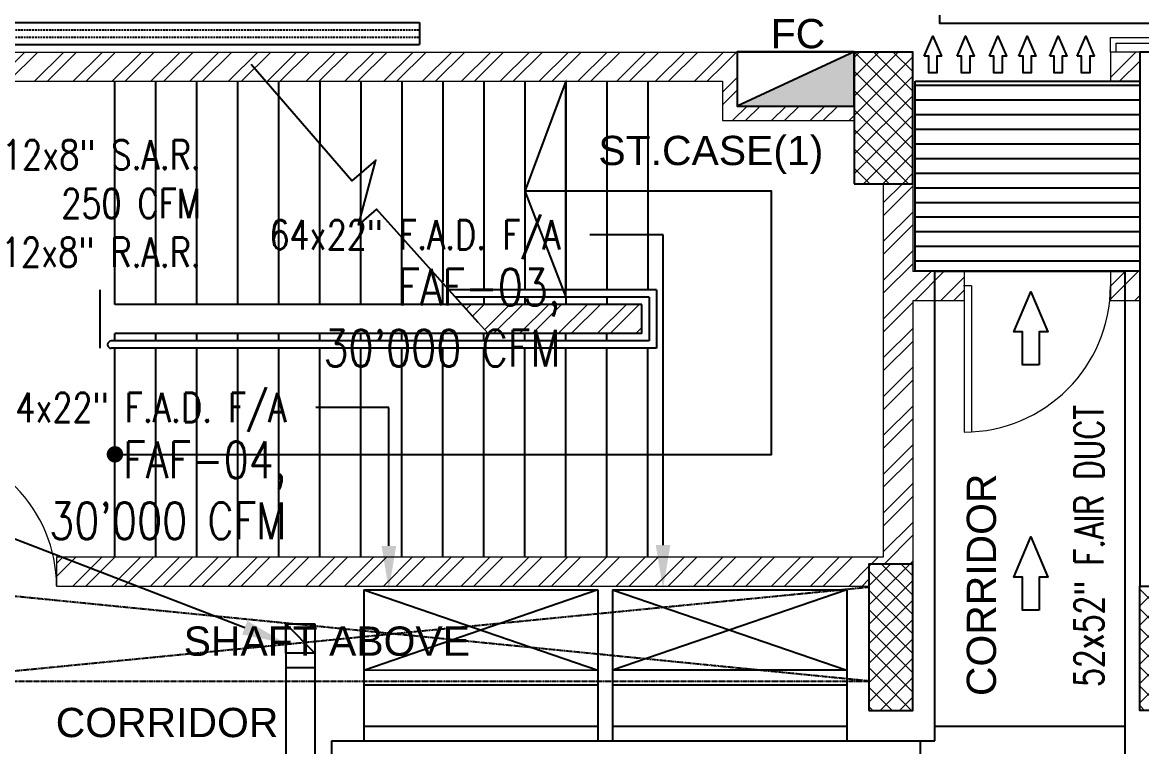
# Model space of a CAD drawing. Header units: inches. Extents: x 1152707 to 1351947, y 326920 to 480291.
# Drawn here: x 1191338 to 1198983, y 348461 to 353412 of the extents above; entities that cross this region are included whole.
import ezdxf
from ezdxf.enums import TextEntityAlignment as Align

# ---------------------------------------------------------------- set-up
doc = ezdxf.new("R2010")
doc.units = ezdxf.units.IN
doc.header["$MEASUREMENT"] = 0
for name, pattern in [('DASHED', [19.05, 12.7, -6.35]), ('HIDDEN', [9.525, 6.35, -3.175]), ('PHANTOM21', [1.25, 0.625, -0.125, 0.125, -0.125, 0.125, -0.125])]:
    doc.linetypes.add(name, pattern=pattern)
for name, color, linetype, lineweight in [('A-BLOCK', 43, 'Continuous', 13), ('A-DOOR', 10, 'Continuous', 15), ('A-HATCH CONCRETE', 254, 'Continuous', 5), ('A-WALL CLADDING', 44, 'Continuous', 5), ('wall hatch', 252, 'Continuous', 0)]:
    doc.layers.add(name, color=color, linetype=linetype, lineweight=lineweight)
for name, color, linetype in [('A-GYPS BOARD', 117, 'Continuous'), ('AC-Deffusers', 3, 'Continuous'), ('AC-Equipment', 2, 'Continuous'), ('AC-EXDUCT', 40, 'Continuous'), ('AC-Smoke Fresh DUCT', 30, 'Continuous'), ('AC-TEXT', 3, 'Continuous'), ('AC-TXT', 3, 'Continuous'), ('concrete', 253, 'Continuous'), ('LGT ELEC', 252, 'Continuous'), ('P-FIRE-HOSE', 8, 'PHANTOM21'), ('P-FIRE-TXT', 181, 'Continuous'), ('S-COL', 210, 'Continuous'), ('SHAFT', 7, 'Continuous'), ('stair', 1, 'Continuous'), ('TAXT', 3, 'Continuous'), ('TEXT', 181, 'Continuous')]:
    doc.layers.add(name, color=color, linetype=linetype)
doc.styles.add('1', font='romans.shx', dxfattribs={"width": 0.8, "height": 0.125})
doc.styles.add('AC_Duct', font='romans.shx', dxfattribs={"width": 0.8, "height": 0.2})
doc.styles.add('AC_Equipment', font='romans.shx', dxfattribs={"width": 0.75, "height": 0.3})
doc.styles.add('style1', font='arial.ttf')
pattern_1 = [(45, (1178477.5, -15519.7), (-132.58252, 132.58252), []), (45, (1178565.88, -15519.7), (-132.58252, 132.58252), [])]
pattern_2 = [(45, (1178477.49, -15519.69), (-66.29126, 66.29126), []), (135, (1178477.49, -15519.69), (-66.29126, -66.29126), [])]

# ---------------------------------------------------------------- blocks, each defined once
blk = doc.blocks.new('SWDFHGTRD')
at = {"layer": 'A-HATCH CONCRETE'}
h = blk.add_hatch(dxfattribs=at)
h.set_pattern_fill('ANSI37', color=254, scale=750)
h.set_pattern_definition(pattern_2)
h.paths.add_polyline_path([(1197020.1, 405717.3), (1197420.8, 405717.3), (1197420.8, 406617.3), (1197020.1, 406617.3)])
h = blk.add_hatch(dxfattribs=at)
h.set_pattern_fill('ANSI37', color=254, scale=750)
h.set_pattern_definition(pattern_2)
h.paths.add_polyline_path([(1197120.1, 402117.3), (1197420.1, 402117.3), (1197420.1, 403117.3), (1197120.1, 403117.3)])
h = blk.add_hatch(dxfattribs=at)
h.set_pattern_fill('ANSI37', color=254, scale=750)
h.set_pattern_definition(pattern_2)
h.paths.add_polyline_path([(1199171, 402117.3), (1198971, 402117.3), (1198971, 402967.3), (1199171, 402967.3)])
at = {"layer": 'P-FIRE-HOSE', "linetype": 'Continuous'}
blk.add_hatch(color=254, dxfattribs=at).paths.add_polyline_path([(1197020.1, 406248.4), (1197020.1, 406618.4), (1196220.1, 406248.4)])
at = {"layer": 'wall hatch', "ltscale": 500}
h = blk.add_hatch(dxfattribs=at)
h.set_pattern_fill('ANSI32', color=254, scale=500)
h.set_pattern_definition(pattern_1)
h.paths.add_polyline_path([(1196123.3, 406417.3), (1196123.3, 406617.3), (1191070.4, 406617.3), (1191070.4, 406417.3)])
h = blk.add_hatch(dxfattribs=at)
h.set_pattern_fill('ANSI32', color=254, scale=500)
h.set_pattern_definition(pattern_1)
h.paths.add_polyline_path([(1197020.1, 406248.4), (1196220.1, 406248.4), (1196220.1, 406618.4), (1196120.1, 406618.4), (1196120.1, 406148.4), (1197020.1, 406148.4)])
at = {"layer": 'wall hatch'}
h = blk.add_hatch(dxfattribs=at)
h.set_pattern_fill('ANSI32', color=254, scale=500)
h.set_pattern_definition([(45, (1178642.5, -15519.7), (-132.58252, 132.58252), []), (45, (1178730.88, -15519.7), (-132.58252, 132.58252), [])])
h.paths.add_polyline_path([(1197435.8, 406617.3), (1197435.8, 406617.3), (1197435.8, 406417.3)])
h.paths.add_polyline_path([(1198971, 406617.3), (1198770.6, 406617.3), (1198770.6, 406417.3), (1198971, 406417.3)])
at = {"layer": 'wall hatch', "ltscale": 500}
h = blk.add_hatch(dxfattribs=at)
h.set_pattern_fill('ANSI32', color=254, scale=500)
h.set_pattern_definition(pattern_1)
h.paths.add_polyline_path([(1197420.8, 405717.3), (1197221.1, 405717.3), (1197221.1, 403117.3), (1197420.8, 403117.3)])
h.paths.add_polyline_path([(1197120.1, 403117.3), (1197221.1, 403117.3), (1197221.1, 403167.3), (1197120.1, 403167.3)])
h = blk.add_hatch(dxfattribs=at)
h.set_pattern_fill('ANSI32', color=254, scale=500)
h.set_pattern_definition(pattern_1)
h.paths.add_polyline_path([(1197770.6, 405117.3), (1197420.8, 405117.3), (1197420.8, 404917.3), (1197770.6, 404917.3)])
at = {"layer": 'wall hatch'}
h = blk.add_hatch(dxfattribs=at)
h.set_pattern_fill('ANSI32', color=254, scale=500)
h.set_pattern_definition(pattern_1)
h.paths.add_polyline_path([(1197654, 405119.7), (1197654, 405119.7), (1197654, 404919.7)])
h.paths.add_polyline_path([(1198971, 405117.3), (1198770.6, 405117.3), (1198770.6, 404917.3), (1198971, 404917.3)])
h = blk.add_hatch(dxfattribs=at)
h.set_pattern_fill('ANSI32', color=254, scale=500)
h.set_pattern_definition(pattern_1)
h.paths.add_polyline_path([(1194340.5, 404892.3), (1195570.4, 404892.3), (1195570.4, 404692.3), (1194519.5, 404692.3)])
at = {"layer": 'wall hatch', "ltscale": 500}
h = blk.add_hatch(dxfattribs=at)
h.set_pattern_fill('ANSI32', color=254, scale=500)
h.set_pattern_definition(pattern_1)
h.paths.add_polyline_path([(1191570.4, 403167.3), (1191570.4, 402967.3), (1197120.8, 402967.3), (1197120.8, 403167.3)])
h.paths.add_polyline_path([(1190470.4, 403167.3), (1190571, 403167.3), (1190571, 402967.3), (1190470.4, 402967.3)])
h.paths.add_polyline_path([(1190371, 403167.3), (1190469.4, 403167.3), (1190469.4, 403117.3), (1190371, 403117.3)])
at = {"layer": 'A-BLOCK', "color": 254, "ltscale": 100}
for p, q in [((1190170.4, 406617.3), (1197420.1, 406617.3)), ((1198770.6, 406617.3), (1198770.6, 406417.3)), ((1198770.6, 406617.3), (1198770.6, 406417.3)), ((1198970.4, 406617.3), (1198770.6, 406617.3)), ((1198970.4, 406617.3), (1198770.6, 406617.3)), ((1198970.4, 406617.3), (1199570.4, 406617.3)), ((1198970.4, 406617.3), (1199570.4, 406617.3)), ((1191070.4, 406417.3), (1196120.1, 406418.4)), ((1198971, 406417.3), (1198770.6, 406417.3)), ((1198971, 406417.3), (1198770.6, 406417.3)), ((1197221.1, 403167.3), (1197221.1, 405717.3)), ((1197420.8, 405717.3), (1197420.8, 405117.3)), ((1198970.4, 405417.3), (1198970.4, 405217.3)), ((1197770.6, 405117.3), (1197420.1, 405117.3)), ((1197770.6, 405117.3), (1197770.6, 404917.3)), ((1197770.6, 405117.3), (1197770.6, 404917.3)), ((1198770.6, 405117.3), (1198770.6, 404917.3)), ((1198770.6, 405117.3), (1198770.6, 404917.3)), ((1198970.4, 405117.3), (1198770.6, 405117.3)), ((1198970.4, 405117.3), (1198770.6, 405117.3)), ((1197420.8, 404917.3), (1197420.1, 403117.3)), ((1197770.6, 404917.3), (1197420.8, 404917.3)), ((1198971, 404917.3), (1198770.6, 404917.3)), ((1198971, 404917.3), (1198770.6, 404917.3)), ((1191570.4, 403167.3), (1197221.1, 403167.3)), ((1191570.4, 403167.3), (1191570.4, 402967.3)), ((1191570.4, 402967.3), (1197120.8, 402967.3))]:
    blk.add_line(p, q, dxfattribs=at)
for points in [[(1196220.1, 406618.4), (1196220.1, 406248.4), (1197020.1, 406248.4)], [(1196120.1, 406418.4), (1196120.1, 406148.4), (1197020.1, 406148.4)]]:
    blk.add_lwpolyline(points, dxfattribs=at)
blk.add_lwpolyline([(1194340.5, 404892.3), (1195570.4, 404892.3), (1195570.4, 404692.3), (1194519.5, 404692.3)], close=True, dxfattribs=at)
blk.add_arc((1190612.7, 402967.4), 958.4, 359.99782, 90, dxfattribs=at)
at = {"layer": 'A-DOOR', "color": 254}
for p, q in [((1197820.6, 405019.7), (1197767.2, 405019.7)), ((1197770.6, 405019.7), (1197770.6, 404019.7)), ((1197770.6, 405019.7), (1197770.6, 404019.7)), ((1197820.6, 405019.7), (1197820.6, 404019.7)), ((1197820.6, 405019.7), (1197820.6, 404019.7))]:
    blk.add_line(p, q, dxfattribs=at)
blk.add_arc((1197770.6, 405019.7), 1000, 270, 0, dxfattribs=at)
at = {"layer": 'A-WALL CLADDING', "color": 254}
for points in [[(1198770.6, 406617.3), (1198770.6, 406717.3), (1199571, 406717.3), (1199611, 406717.3), (1199611, 406467.4)], [(1198810.6, 406617.3), (1198810.6, 406677.3), (1199571, 406677.3), (1199571, 406467.4)]]:
    blk.add_lwpolyline(points, dxfattribs=at)
at = {"layer": 'P-FIRE-HOSE', "color": 254, "linetype": 'Continuous'}
blk.add_line((1197020.1, 406618.4), (1196220.1, 406248.4), dxfattribs=at)
blk.add_lwpolyline([(1197020.1, 406618.4), (1196220.1, 406618.4), (1196220.1, 406248.4), (1197020.1, 406248.4)], close=True, dxfattribs=at)
at = {"layer": 'S-COL', "color": 254}
blk.add_lwpolyline([(1197020.1, 405717.3), (1197420.8, 405717.3), (1197420.8, 406617.3), (1197020.1, 406617.3)], close=True, dxfattribs=at)
at = {"layer": 'S-COL', "color": 254, "linetype": 'ByBlock'}
blk.add_lwpolyline([(1199571, 406617.3), (1198971, 406617.3), (1198971, 402967.3), (1200021, 402967.3)], dxfattribs=at)
for points in [[(1197120.1, 402117.3), (1197420.1, 402117.3), (1197420.1, 403117.3), (1197120.1, 403117.3)], [(1199171, 402117.3), (1198971, 402117.3), (1198971, 402967.3), (1199171, 402967.3)]]:
    blk.add_lwpolyline(points, close=True, dxfattribs=at)
at = {"layer": 'SHAFT', "color": 254, "linetype": 'HIDDEN', "ltscale": 0.5}
for p, q in [((1191970.4, 404892.3), (1191970.4, 406417.3)), ((1192250.4, 404892.3), (1192250.4, 406417.3)), ((1192530.4, 404892.3), (1192530.4, 406417.3)), ((1192810.4, 404892.3), (1192810.4, 406417.3)), ((1193090.4, 404892.3), (1193090.4, 406313.1)), ((1193370.4, 404892.3), (1193370.4, 405990.1)), ((1193650.4, 404892.3), (1193650.4, 405790.1)), ((1193930.4, 404892.3), (1193930.4, 405350.5)), ((1194210.4, 404892.3), (1194210.4, 405037.7)), ((1194340.5, 404892.3), (1191970.4, 404892.3))]:
    blk.add_line(p, q, dxfattribs=at)
at = {"layer": 'SHAFT', "color": 254, "linetype": 'HIDDEN'}
for p, q in [((1197120.1, 402317.3), (1190570.4, 402967.4)), ((1190570.4, 402317.3), (1197120.8, 402960.7)), ((1190570.4, 402317.3), (1197120.1, 402317.3))]:
    blk.add_line(p, q, dxfattribs=at)
at = {"layer": 'stair', "color": 254}
for p, q in [((1193090.4, 406313.1), (1193090.4, 406417.3)), ((1193370.4, 406417.3), (1193370.4, 405990.1)), ((1193650.4, 406417.3), (1193650.4, 405790.1)), ((1193930.4, 406417.3), (1193930.4, 405344.3)), ((1194210.4, 406417.3), (1194210.4, 405046.4)), ((1194490.4, 406417.3), (1194490.4, 404992.3)), ((1194770.4, 406417.3), (1194770.4, 404992.3)), ((1195050.4, 406417.3), (1195050.4, 404992.3)), ((1195330.4, 406417.3), (1195330.4, 404992.3)), ((1195610.4, 406417.3), (1195610.4, 404992.3)), ((1191870.4, 404592.3), (1191870.4, 404992.3)), ((1195670.4, 404992.3), (1194251, 404992.3)), ((1195670.4, 404992.3), (1195670.4, 404592.3)), ((1195620.4, 404942.3), (1194295.7, 404942.3)), ((1194490.4, 404942.3), (1194490.4, 404892.3)), ((1194770.4, 404942.3), (1194770.4, 404892.3)), ((1195050.4, 404942.3), (1195050.4, 404892.3)), ((1195330.4, 404942.3), (1195330.4, 404892.3)), ((1195620.4, 404942.3), (1195620.4, 404642.3)), ((1195570.4, 404892.3), (1194340.5, 404892.3)), ((1195570.4, 404692.3), (1195570.4, 404892.3)), ((1191970.4, 404642.3), (1191970.4, 404692.3)), ((1195570.4, 404692.3), (1191970.4, 404692.3)), ((1192250.4, 404642.3), (1192250.4, 404692.3)), ((1192530.4, 404642.3), (1192530.4, 404692.3)), ((1192810.4, 404642.3), (1192810.4, 404692.3)), ((1193090.4, 404642.3), (1193090.4, 404692.3)), ((1193370.4, 404642.3), (1193370.4, 404692.3)), ((1193650.4, 404642.3), (1193650.4, 404692.3)), ((1193930.4, 404642.3), (1193930.4, 404692.3)), ((1194210.4, 404642.3), (1194210.4, 404692.3)), ((1194490.4, 404642.3), (1194490.4, 404692.3)), ((1194770.4, 404642.3), (1194770.4, 404692.3)), ((1195050.4, 404642.3), (1195050.4, 404692.3)), ((1195330.4, 404642.3), (1195330.4, 404692.3)), ((1195620.4, 404642.3), (1191945.4, 404642.3)), ((1195670.4, 404592.3), (1191945.4, 404592.3)), ((1191970.4, 403167.3), (1191970.4, 404592.3)), ((1192250.4, 403167.3), (1192250.4, 404592.3)), ((1192530.4, 403167.3), (1192530.4, 404592.3)), ((1192810.4, 403167.3), (1192810.4, 404592.3)), ((1193090.4, 403167.3), (1193090.4, 404592.3)), ((1193370.4, 403167.3), (1193370.4, 404592.3)), ((1193650.4, 403167.3), (1193650.4, 404592.3)), ((1193930.4, 403167.3), (1193930.4, 404592.3)), ((1194210.4, 403167.3), (1194210.4, 404592.3)), ((1194490.4, 403167.3), (1194490.4, 404592.3)), ((1194770.4, 403167.3), (1194770.4, 404592.3)), ((1195050.4, 403167.3), (1195050.4, 404592.3)), ((1195330.4, 403167.3), (1195330.4, 404592.3)), ((1195610.4, 403167.3), (1195610.4, 404592.3))]:
    blk.add_line(p, q, dxfattribs=at)
for points in [[(1194451.6, 404768.2), (1193757.2, 405544), (1193634.2, 405437.4), (1193752.9, 405879), (1193589.5, 405737.4), (1192900.4, 406532.1)], [(1191970.4, 403867.3), (1195270.4, 403867.3), (1196455.4, 403867.3), (1196455.4, 405667.3), (1194770.4, 405667.3), (1195050.4, 404942.3), (1195050.4, 406417.3), (1194770.4, 405667.3)]]:
    blk.add_lwpolyline(points, dxfattribs=at)
at = {"layer": 'stair', "color": 254, "const_width": 5}
blk.add_lwpolyline([(1191970.4, 403867.3), (1196455.4, 403867.3), (1196455.4, 405667.3), (1194770.4, 405667.3), (1195050.4, 406417.3), (1195050.4, 404942.3), (1194770.4, 405667.3)], dxfattribs=at)
at = {"layer": 'stair', "color": 254, "const_width": 50.6}
blk.add_lwpolyline([(1191939.4, 403867.3, 1), (1192001.3, 403867.3, 1)], format="xyb", close=True, dxfattribs=at)
at = {"layer": 'stair', "color": 254}
blk.add_arc((1191945.4, 404617.3), 25, 90, 270, dxfattribs=at)
at = {"layer": 'P-FIRE-TXT', "color": 254, "style": 'style1'}
blk.add_text('FC', height=200, dxfattribs=at).set_placement((1196449.8, 406643.3))
at = {"layer": 'TAXT', "color": 254, "ltscale": 100, "style": 'style1'}
blk.add_text('SHAFT ABOVE', height=200, dxfattribs=at).set_placement((1192439.8, 402490.5))
blk = doc.blocks.new('A$C00FA4E35')
at = {"layer": 'A-GYPS BOARD', "linetype": 'HIDDEN', "ltscale": 0.5}
h = blk.add_hatch(dxfattribs=at)
h.set_pattern_fill('_USER', color=252, scale=100, style=0, pattern_type=0)
h.set_pattern_definition([(0, (26496.99, 15581.96), (0, 100), [])])
h.paths.add_polyline_path([(24962.372, 14931.962), (26496.993, 14931.962), (26496.993, 16231.962), (24962.372, 16231.962)])
at = {"color": 252}
for p, q in [((21193.987, 12753.358), (22793.987, 12753.573)), ((21193.987, 12753.358), (22794.061, 12203.573)), ((21193.987, 12753.358), (21194.061, 12203.358)), ((22793.987, 12753.573), (21194.061, 12203.358)), ((22793.987, 12753.573), (22794.061, 12203.573)), ((22893.987, 12753.587), (24493.987, 12753.802)), ((22893.987, 12753.587), (24494.061, 12203.802)), ((22893.987, 12753.587), (22894.061, 12203.587)), ((24493.987, 12753.802), (22894.061, 12203.587)), ((24493.987, 12753.802), (24494.061, 12203.802)), ((20661.263, 12521.097), (20861.263, 12321.097)), ((20661.263, 12521.097), (20661.263, 12321.097)), ((20661.263, 12521.097), (20861.263, 12521.097)), ((20661.263, 12521.097), (20861.263, 12521.097)), ((20661.263, 12321.097), (20661.263, 12521.097)), ((20661.263, 12521.097), (20861.263, 12321.097)), ((20661.263, 12521.097), (20661.263, 12321.097)), ((20861.263, 12521.097), (20861.263, 12321.097)), ((20861.263, 12521.097), (20861.263, 12321.097)), ((20861.263, 12321.097), (20661.263, 12321.097)), ((20861.263, 12321.097), (20661.263, 12321.097)), ((20863.305, 12221.117), (20663.305, 12221.117)), ((22794.061, 12203.573), (21194.061, 12203.358)), ((24494.061, 12203.802), (22894.061, 12203.587))]:
    blk.add_line(p, q, dxfattribs=at)
at = {"color": 252, "linetype": 'Continuous', "ltscale": 0.02}
for p, q in [((25094.874, 11822.064), (26394.874, 11822.064)), ((24994.874, 11722.064), (24994.874, 10422.064))]:
    blk.add_line(p, q, dxfattribs=at)
at = {"color": 252, "linetype": 'Continuous', "ltscale": 100}
for points in [[(25023.694, 16401), (25081.961, 16538.44), (25139.944, 16400.88), (25109.944, 16400.911), (25109.828, 16288.411), (25053.578, 16288.411), (25053.694, 16400.969), (25023.694, 16401)], [(25247.406, 16401), (25305.673, 16538.44), (25363.656, 16400.88), (25333.656, 16400.911), (25333.54, 16288.411), (25277.29, 16288.411), (25277.406, 16400.969), (25247.406, 16401)], [(25468.713, 16401), (25526.979, 16538.44), (25584.962, 16400.88), (25554.962, 16400.911), (25554.847, 16288.411), (25498.597, 16288.411), (25498.713, 16400.969), (25468.713, 16401)], [(25668.369, 16401), (25726.636, 16538.44), (25784.619, 16400.88), (25754.619, 16400.911), (25754.503, 16288.411), (25698.253, 16288.411), (25698.369, 16400.969), (25668.369, 16401)], [(25880.054, 16401), (25938.32, 16538.44), (25996.304, 16400.88), (25966.304, 16400.911), (25966.188, 16288.411), (25909.938, 16288.411), (25910.054, 16400.969), (25880.054, 16401)], [(26067.683, 16401), (26125.95, 16538.44), (26183.933, 16400.88), (26153.933, 16400.911), (26153.817, 16288.411), (26097.567, 16288.411), (26097.683, 16400.969), (26067.683, 16401)], [(25807.476, 14291.877), (25694.976, 14291.877), (25694.976, 14516.877), (25634.976, 14516.877), (25751.226, 14791.877), (25867.476, 14516.877), (25807.476, 14516.877), (25807.476, 14291.877)], [(25807.476, 12615.017), (25694.976, 12615.017), (25694.976, 12840.017), (25634.976, 12840.017), (25751.226, 13115.017), (25867.476, 12840.017), (25807.476, 12840.017), (25807.476, 12615.017)]]:
    blk.add_lwpolyline(points, dxfattribs=at)
at = {"layer": 'AC-Deffusers', "color": 252, "linetype": 'Continuous'}
for p, q in [((15576.185, 16630.963), (21576.185, 16630.963)), ((21576.185, 16630.963), (21576.185, 16480.963)), ((15576.185, 16480.963), (21576.185, 16480.963))]:
    blk.add_line(p, q, dxfattribs=at)
at = {"layer": 'AC-Deffusers', "color": 252, "linetype": 'DASHED'}
for p, q in [((15576.185, 16580.963), (21576.185, 16580.963)), ((15576.185, 16530.963), (21576.185, 16530.963))]:
    blk.add_line(p, q, dxfattribs=at)
at = {"layer": 'AC-Equipment', "color": 252, "linetype": 'Continuous'}
blk.add_lwpolyline([(27679.171, 16625.396), (25129.171, 16625.396), (25129.171, 18325.396), (27679.171, 18325.396)], close=True, dxfattribs=at)
at = {"layer": 'AC-EXDUCT', "color": 252}
for p, q in [((20661.263, 12321.097), (20661.263, 9497.48)), ((20861.263, 12321.097), (20861.263, 9297.48))]:
    blk.add_line(p, q, dxfattribs=at)
at = {"layer": 'AC-Smoke Fresh DUCT', "color": 252, "linetype": 'Continuous'}
blk.add_line((25094.874, 14931.962), (26394.874, 14931.962), dxfattribs=at)
at = {"layer": 'AC-Smoke Fresh DUCT', "color": 252}
for p, q in [((25094.874, 11722.064), (25094.874, 14931.962)), ((26394.874, 10422.064), (26394.874, 14931.962)), ((21194.061, 12203.465), (21194.061, 11722.064)), ((21194.061, 12203.465), (21194.061, 12103.465)), ((22794.061, 12203.465), (22794.061, 11722.064)), ((22894.061, 12203.587), (22894.061, 11722.064)), ((24494.061, 12203.587), (24494.061, 11722.064)), ((21194.061, 12103.465), (22794.061, 12103.465)), ((22894.061, 12103.465), (24494.061, 12103.465)), ((21194.061, 11822.064), (22794.061, 11822.064)), ((22894.061, 11822.064), (24494.061, 11822.064)), ((20975.232, 11722.064), (20975.232, 10422.064)), ((20975.232, 11722.064), (25094.874, 11722.064))]:
    blk.add_line(p, q, dxfattribs=at)
blk.add_lwpolyline([(24961.736, 16231.962), (26496.993, 16231.962), (26496.993, 14931.962), (24961.736, 14931.962)], close=True, dxfattribs=at)
at = {"layer": 'AC-TEXT', "color": 252, "linetype": 'ByBlock', "lineweight": -2}
for p, q in [((23238.799, 15181.074), (22738.799, 15181.074)), ((21366.012, 14000.443), (20866.012, 14000.443))]:
    blk.add_line(p, q, dxfattribs=at)
for points in [[(20381.361, 12494.865), (12781.515, 15426.132)], [(23238.799, 13060.026), (23238.799, 15181.074)], [(21365.999, 13053.381), (21366.012, 14000.443)]]:
    blk.add_lwpolyline(points, dxfattribs=at)
at = {"layer": 'AC-TEXT', "color": 252}
for points in [[(21415.999, 13053.38), (21365.995, 12753.381), (21315.999, 13053.381)], [(23288.799, 13060.026), (23238.799, 12760.026), (23188.799, 13060.026)], [(20399.354, 12541.515), (20661.263, 12386.907), (20363.368, 12448.215)]]:
    blk.add_solid(points, dxfattribs=at)
at = {"layer": 'concrete', "color": 252, "linetype": 'HIDDEN', "ltscale": 0.5}
blk.add_line((24961.741, 16231.962), (26297.244, 16231.962), dxfattribs=at)
at = {"color": 252, "linetype": 'Continuous', "ltscale": 100}
for tag, height, style, width, p in [('AHU', 288, 'AC_Equipment', 0.75, (56884.46, 22822.455)), ('B.03', 240, 'AC_Equipment', 0.7, (56884.46, 22467.255)), ('AHU', 288, 'AC_Equipment', 0.75, (63011.551, 19982.621)), ('150', 200, 'AC_Duct', 0.7, (54936.662, 19610.001)), ('200', 200, 'AC_Duct', 0.7, (62072.937, 19668.014)), ('B.01', 240, 'AC_Equipment', 0.7, (63011.551, 19627.421)), ('AHU', 288, 'AC_Equipment', 0.75, (24436.928, 17572.269)), ('B.04', 240, 'AC_Equipment', 0.7, (24436.928, 17217.069)), ('EF', 288, 'AC_Equipment', 0.75, (13361.997, 10940.286)), ('01', 240, 'AC_Equipment', 0.7, (13361.997, 10585.086)), ('AHU', 288, 'AC_Equipment', 0.75, (62113.318, 8777.511)), ('200', 200, 'AC_Duct', 0.7, (61069.801, 8536.962)), ('B.02', 240, 'AC_Equipment', 0.7, (62113.318, 8422.311)), ('MSU', 288, 'AC_Equipment', 0.75, (18640.373, 4334.348)), ('B.01', 240, 'AC_Equipment', 0.7, (18640.373, 3979.148))]:
    blk.add_attdef(tag, text='', height=height, dxfattribs=dict(at, style=style, width=width)).set_placement(p, align=Align.CENTER)
at = {"layer": 'AC-TEXT', "color": 252, "insert": (20081.455, 15828.026), "char_height": 200, "attachment_point": 3, "style": 'AC_Duct'}
blk.add_mtext('12x8" S.A.R.\\P250 CFM\\P12x8" R.A.R.', dxfattribs=at)
at = {"layer": 'AC-TEXT', "color": 252, "char_height": 200, "attachment_point": 3, "style": 'AC_Duct'}
for s, insert, width in [('64x22" F.A.D. F/A\\P{\\H1.25x;FAF-03,\\P30\'000 CFM}', (22538.799, 15281.074), 8863.5459), ('64x22" F.A.D. F/A\\P{\\H1.25x;FAF-04,\\P30\'000 CFM}', (20666.012, 14100.443), 5856.62054)]:
    blk.add_mtext(s, dxfattribs=dict(at, insert=insert, width=width))
at = {"layer": 'AC-TXT', "color": 252, "style": '1', "width": 0.75}
blk.add_text('52x52" F.AIR DUCT ', height=200, rotation=90, dxfattribs=at).set_placement((26248.685, 12090.169, 0))
at = {"layer": 'TEXT', "color": 252, "ltscale": 0.5, "style": 'style1'}
blk.add_text('ST.CASE(1)', height=200, dxfattribs=at).set_placement((22797.409, 15657.197))
at = {"layer": 'TEXT', "color": 252, "ltscale": 0.5, "insert": (25313.517, 12027.483), "char_height": 200, "width": 4139.90506, "attachment_point": 1, "rotation": 90, "style": 'style1'}
blk.add_mtext('CORRIDOR', dxfattribs=at)
at = {"layer": 'TEXT', "color": 252, "ltscale": 0.5, "insert": (19090.369, 11946.723), "char_height": 200, "width": 4139.90506, "attachment_point": 1, "style": 'style1'}
blk.add_mtext('CORRIDOR', dxfattribs=at)

msp = doc.modelspace()

# ---------------------------------------------------------------- block references
at = {"color": 252, "linetype": 'Continuous', "ltscale": 100}
msp.add_blockref('A$C00FA4E35', (1172475.4, 336779.5), dxfattribs=at)
at = {"layer": 'LGT ELEC', "color": 252, "linetype": 'Continuous'}
msp.add_blockref('SWDFHGTRD', (0, -53407.9), dxfattribs=at)

doc.saveas('drawing.dxf')
